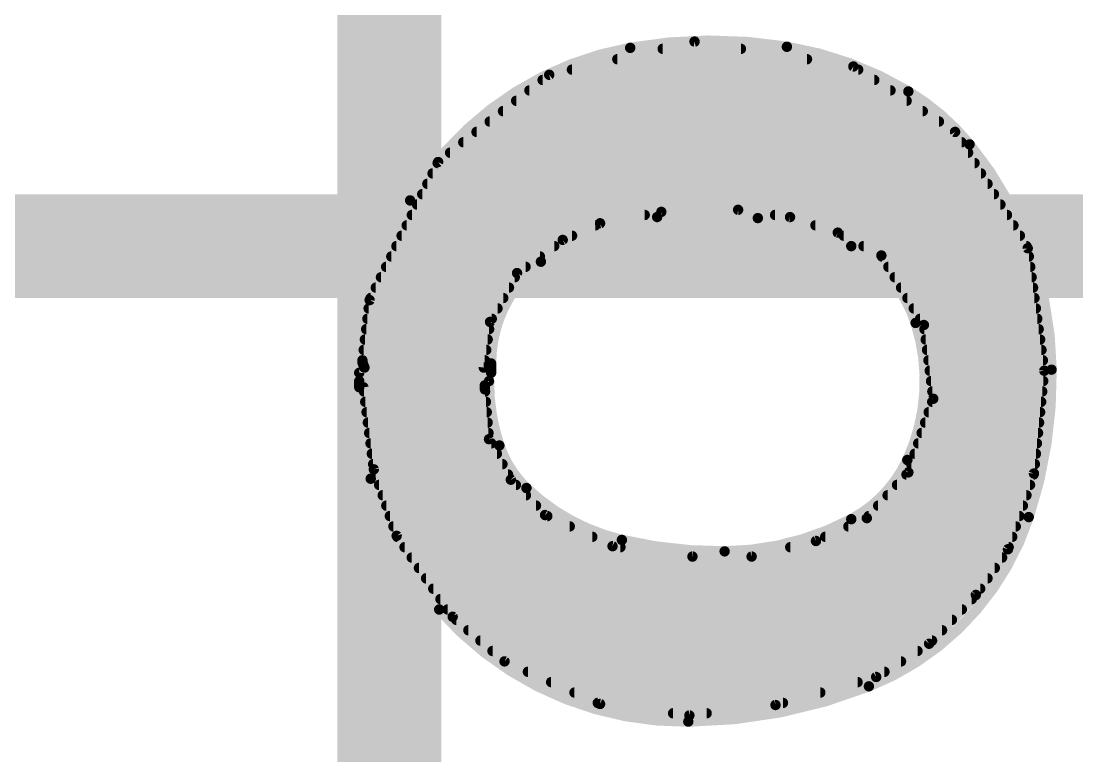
# Model space of a CAD drawing. Extents: x -4.1 to 20.4, y -14 to 28.1.
# Drawn here: x 7.862 to 10.445, y 6.373 to 8.17 of the extents above; entities that cross this region are included whole.
import ezdxf

# ---------------------------------------------------------------- set-up
doc = ezdxf.new("R2010")
doc.units = 0
for name, color, linetype in [('1', 12, 'CONTINUOUS'), ('16', 132, 'CONTINUOUS'), ('22', 40, 'CONTINUOUS')]:
    doc.layers.add(name, color=color, linetype=linetype)

msp = doc.modelspace()

# ---------------------------------------------------------------- linework, layer by layer
at = {"layer": '1', "const_width": 0.254}
msp.add_lwpolyline([(8.763, 11.43), (8.763, 2.413)], dxfattribs=at)
at = {"layer": '16', "const_width": 0.254}
msp.add_lwpolyline([(11.43, 7.62), (7.0968, 7.62)], dxfattribs=at)
at = {"layer": '22'}
for points, const_width in [([(9.3523, 8.1051, 0.2183), (8.8138, 7.7318)], 0.0254), ([(9.7358, 8.1077, 0.0851), (9.3523, 8.1051)], 0.0254), ([(9.3512, 8.1114, 1), (9.3534, 8.0988)], 0.0127), ([(9.3534, 8.0988, 1), (9.3512, 8.1114)], 0.0127), ([(9.4319, 8.109, 1), (9.4319, 8.0963)], 0.0127), ([(9.5108, 8.1267, 1), (9.5088, 8.1141)], 0.0127), ([(9.5112, 8.1142, 1), (9.5084, 8.1266)], 0.0127), ([(9.6232, 8.0963, 1), (9.6232, 8.109)], 0.0127), ([(10.033, 7.9985, 0.0949), (9.7358, 8.1077)], 0.0254), ([(9.7368, 8.114, 1), (9.7348, 8.1014)], 0.0127), ([(9.7348, 8.1014, 1), (9.7368, 8.114)], 0.0127), ([(9.3208, 8.0836, 1), (9.3208, 8.0709)], 0.0127), ([(9.785, 8.0709, 1), (9.785, 8.0836)], 0.0127), ([(9.2097, 8.0581, 1), (9.2097, 8.0455)], 0.0127), ([(9.9018, 8.0647, 1), (9.895, 8.0541)], 0.0127), ([(9.8974, 8.0531, 1), (9.8994, 8.0657)], 0.0127), ([(9.9102, 8.0455, 1), (9.9102, 8.0581)], 0.0127), ([(9.138, 8.0328, 1), (9.138, 8.0201)], 0.0127), ([(9.1528, 8.0453, 1), (9.1556, 8.0329)], 0.0127), ([(9.1581, 8.0341, 1), (9.1503, 8.0441)], 0.0127), ([(9.9497, 8.0201, 1), (9.9497, 8.0328)], 0.0127), ([(9.1057, 8.0074, 1), (9.1057, 7.9947)], 0.0127), ([(9.9893, 7.9947, 1), (9.9893, 8.0074)], 0.0127), ([(10.1829, 7.8689, 0.0859), (10.033, 7.9985)], 0.0254), ([(10.0363, 8.0039, 1), (10.0297, 7.9931)], 0.0127), ([(10.0297, 7.9931, 1), (10.0363, 8.0039)], 0.0127), ([(9.0733, 7.982, 1), (9.0733, 7.9692)], 0.0127), ([(10.0288, 7.9692, 1), (10.0288, 7.982)], 0.0127), ([(9.041, 7.9566, 1), (9.041, 7.9439)], 0.0127), ([(10.0683, 7.9439, 1), (10.0683, 7.9566)], 0.0127), ([(9.0086, 7.9312, 1), (9.0086, 7.9184)], 0.0127), ([(10.1078, 7.9184, 1), (10.1078, 7.9312)], 0.0127), ([(8.9763, 7.9058, 1), (8.9763, 7.893)], 0.0127), ([(10.1527, 7.9028, 1), (10.1419, 7.896)], 0.0127), ([(10.1439, 7.8941, 1), (10.1507, 7.9047)], 0.0127), ([(10.1473, 7.893, 1), (10.1473, 7.9058)], 0.0127), ([(8.9439, 7.8804, 1), (8.9439, 7.8677)], 0.0127), ([(10.1632, 7.8677, 1), (10.1632, 7.8804)], 0.0127), ([(10.3835, 7.3177, 0.1703), (10.1829, 7.8689)], 0.0254), ([(10.1878, 7.8729, 1), (10.178, 7.8649)], 0.0127), ([(8.9116, 7.855, 1), (8.9116, 7.8422)], 0.0127), ([(10.178, 7.8649, 1), (10.1878, 7.8729)], 0.0127), ([(10.1791, 7.8422, 1), (10.1791, 7.855)], 0.0127), ([(8.8812, 7.8296, 1), (8.8812, 7.8168)], 0.0127), ([(8.8785, 7.8307, 1), (8.8863, 7.8207)], 0.0127), ([(8.8881, 7.8229, 1), (8.8767, 7.8285)], 0.0127), ([(10.1949, 7.8168, 1), (10.1949, 7.8296)], 0.0127), ([(8.8686, 7.8042, 1), (8.8686, 7.7915)], 0.0127), ([(10.2108, 7.7915, 1), (10.2108, 7.8042)], 0.0127), ([(8.8559, 7.7788, 1), (8.8559, 7.766)], 0.0127), ([(10.2267, 7.766, 1), (10.2267, 7.7788)], 0.0127), ([(8.8433, 7.7534, 1), (8.8433, 7.7407)], 0.0127), ([(10.2425, 7.7407, 1), (10.2425, 7.7534)], 0.0127), ([(8.8138, 7.7318, 0.1246), (8.6893, 7.3101)], 0.0254), ([(8.8083, 7.735, 1), (8.8193, 7.7286)], 0.0127), ([(8.8193, 7.7286, 1), (8.8083, 7.735)], 0.0127), ([(8.8307, 7.728, 1), (8.8307, 7.7153)], 0.0127), ([(10.2584, 7.7153, 1), (10.2584, 7.728)], 0.0127), ([(8.8181, 7.7026, 1), (8.8181, 7.6898)], 0.0127), ([(9.4183, 7.6911, 0.1478), (9.1338, 7.5819)], 0.0254), ([(9.3877, 7.6898, 1), (9.3877, 7.7026)], 0.0127), ([(9.6647, 7.6886, 0.0416), (9.4183, 7.6911)], 0.0254), ([(9.4178, 7.6974, 1), (9.4188, 7.6848)], 0.0127), ([(9.4188, 7.6848, 1), (9.4178, 7.6974)], 0.0127), ([(9.4283, 7.7101, 1), (9.4287, 7.6975)], 0.0127), ([(9.4297, 7.6976, 1), (9.4273, 7.71)], 0.0127), ([(9.6173, 7.7152, 1), (9.6155, 7.7026)], 0.0127), ([(9.6166, 7.7026, 1), (9.6162, 7.7152)], 0.0127), ([(9.8933, 7.62, 0.0995), (9.6647, 7.6886)], 0.0254), ([(9.6653, 7.6949, 1), (9.6641, 7.6823)], 0.0127), ([(9.6641, 7.6823, 1), (9.6653, 7.6949)], 0.0127), ([(9.707, 7.7026, 1), (9.707, 7.6898)], 0.0127), ([(9.7454, 7.6971, 1), (9.7414, 7.6851)], 0.0127), ([(9.7425, 7.6848, 1), (9.7443, 7.6974)], 0.0127), ([(10.2743, 7.6898, 1), (10.2743, 7.7026)], 0.0127), ([(8.8055, 7.6772, 1), (8.8055, 7.6645)], 0.0127), ([(9.2671, 7.6645, 1), (9.2671, 7.6772)], 0.0127), ([(9.2774, 7.6821, 1), (9.2798, 7.6697)], 0.0127), ([(9.2812, 7.6701, 1), (9.276, 7.6817)], 0.0127), ([(9.8057, 7.6772, 1), (9.8057, 7.6645)], 0.0127), ([(10.2902, 7.6645, 1), (10.2902, 7.6772)], 0.0127), ([(8.7929, 7.6518, 1), (8.7929, 7.6391)], 0.0127), ([(9.1909, 7.6301, 1), (9.1835, 7.6403)], 0.0127), ([(9.2101, 7.6391, 1), (9.2101, 7.6518)], 0.0127), ([(9.8632, 7.6586, 1), (9.8574, 7.6474)], 0.0127), ([(9.8583, 7.647, 1), (9.8623, 7.659)], 0.0127), ([(9.8748, 7.6518, 1), (9.8748, 7.6391)], 0.0127), ([(10.306, 7.6391, 1), (10.306, 7.6518)], 0.0127), ([(8.7803, 7.6264, 1), (8.7803, 7.6136)], 0.0127), ([(9.1663, 7.6136, 1), (9.1663, 7.6264)], 0.0127), ([(9.1846, 7.641, 1), (9.1898, 7.6294)], 0.0127), ([(10.0508, 7.432, 0.1942), (9.8933, 7.62)], 0.0254), ([(9.8963, 7.6256, 1), (9.8903, 7.6144)], 0.0127), ([(9.8903, 7.6144, 1), (9.8963, 7.6256)], 0.0127), ([(9.9233, 7.6264, 1), (9.9233, 7.6136)], 0.0127), ([(10.3314, 7.6158, 1), (10.3188, 7.614)], 0.0127), ([(10.3197, 7.6115, 1), (10.3305, 7.6183)], 0.0127), ([(10.3219, 7.6136, 1), (10.3219, 7.6264)], 0.0127), ([(8.7677, 7.601, 1), (8.7677, 7.5883)], 0.0127), ([(9.1313, 7.5883, 1), (9.1313, 7.601)], 0.0127), ([(9.9724, 7.6004, 1), (9.9616, 7.5938)], 0.0127), ([(9.9685, 7.601, 1), (9.9685, 7.5883)], 0.0127), ([(9.9641, 7.5915, 1), (9.9699, 7.6027)], 0.0127), ([(10.3279, 7.5883, 1), (10.3279, 7.601)], 0.0127), ([(8.7551, 7.5756, 1), (8.7551, 7.5629)], 0.0127), ([(9.1338, 7.5819, 0.2316), (9.0119, 7.333)], 0.0254), ([(9.0963, 7.5629, 1), (9.0963, 7.5756)], 0.0127), ([(9.1299, 7.5869, 1), (9.1377, 7.5769)], 0.0127), ([(9.1377, 7.5769, 1), (9.1299, 7.5869)], 0.0127), ([(9.9841, 7.5756, 1), (9.9841, 7.5629)], 0.0127), ([(10.3313, 7.5629, 1), (10.3313, 7.5756)], 0.0127), ([(8.7425, 7.5502, 1), (8.7425, 7.5374)], 0.0127), ([(9.0717, 7.5591, 1), (9.0791, 7.5489)], 0.0127), ([(9.081, 7.5509, 1), (9.0698, 7.5571)], 0.0127), ([(9.0698, 7.5374, 1), (9.0698, 7.5502)], 0.0127), ([(9.9996, 7.5502, 1), (9.9996, 7.5374)], 0.0127), ([(10.3347, 7.5374, 1), (10.3347, 7.5502)], 0.0127), ([(8.7298, 7.5248, 1), (8.7298, 7.5121)], 0.0127), ([(9.0557, 7.5121, 1), (9.0557, 7.5248)], 0.0127), ([(10.0152, 7.5248, 1), (10.0152, 7.5121)], 0.0127), ([(10.3382, 7.5121, 1), (10.3382, 7.5248)], 0.0127), ([(8.721, 7.4871, 1), (8.7084, 7.4887)], 0.0127), ([(8.709, 7.4907, 1), (8.7204, 7.4851)], 0.0127), ([(8.7172, 7.4994, 1), (8.7172, 7.4867)], 0.0127), ([(9.0417, 7.4867, 1), (9.0417, 7.4994)], 0.0127), ([(10.0307, 7.4994, 1), (10.0307, 7.4867)], 0.0127), ([(10.3416, 7.4867, 1), (10.3416, 7.4994)], 0.0127), ([(8.7123, 7.474, 1), (8.7123, 7.4612)], 0.0127), ([(9.0276, 7.4612, 1), (9.0276, 7.474)], 0.0127), ([(10.0463, 7.474, 1), (10.0463, 7.4612)], 0.0127), ([(10.3451, 7.4612, 1), (10.3451, 7.474)], 0.0127), ([(8.7092, 7.4486, 1), (8.7092, 7.4359)], 0.0127), ([(9.0038, 7.4377, 1), (9.015, 7.4315)], 0.0127), ([(9.0157, 7.4337, 1), (9.0031, 7.4355)], 0.0127), ([(9.0136, 7.4359, 1), (9.0136, 7.4486)], 0.0127), ([(10.0305, 7.0968, 0.1897), (10.0508, 7.432)], 0.0254), ([(10.0568, 7.434, 1), (10.0448, 7.43)], 0.0127), ([(10.0618, 7.4486, 1), (10.0618, 7.4359)], 0.0127), ([(10.3485, 7.4359, 1), (10.3485, 7.4486)], 0.0127), ([(8.7062, 7.4232, 1), (8.7062, 7.4104)], 0.0127), ([(9.007, 7.4104, 1), (9.007, 7.4232)], 0.0127), ([(10.0448, 7.43, 1), (10.0568, 7.434)], 0.0127), ([(10.0774, 7.4278, 1), (10.0648, 7.4262)], 0.0127), ([(10.0657, 7.4237, 1), (10.0765, 7.4303)], 0.0127), ([(10.0724, 7.4232, 1), (10.0724, 7.4104)], 0.0127), ([(10.3519, 7.4104, 1), (10.3519, 7.4232)], 0.0127), ([(8.7031, 7.3978, 1), (8.7031, 7.385)], 0.0127), ([(9.0035, 7.385, 1), (9.0035, 7.3978)], 0.0127), ([(10.0756, 7.3978, 1), (10.0756, 7.385)], 0.0127), ([(10.3554, 7.385, 1), (10.3554, 7.3978)], 0.0127), ([(8.7001, 7.3724, 1), (8.7001, 7.3597)], 0.0127), ([(9, 7.3597, 1), (9, 7.3724)], 0.0127), ([(10.0788, 7.3724, 1), (10.0788, 7.3597)], 0.0127), ([(10.3588, 7.3597, 1), (10.3588, 7.3724)], 0.0127), ([(8.697, 7.347, 1), (8.697, 7.3342)], 0.0127), ([(8.7029, 7.3378, 1), (8.6911, 7.3332)], 0.0127), ([(8.6907, 7.3414, 1), (8.7033, 7.3398)], 0.0127), ([(8.7034, 7.3406, 1), (8.6907, 7.3406)], 0.0127), ([(8.6907, 7.3355, 1), (8.7034, 7.3355)], 0.0127), ([(8.9965, 7.3342, 1), (8.9965, 7.347)], 0.0127), ([(9.0183, 7.333, 1), (9.0056, 7.333)], 0.0127), ([(9.0056, 7.333, 1), (9.0182, 7.333)], 0.0127), ([(10.0821, 7.347, 1), (10.0821, 7.3342)], 0.0127), ([(10.3623, 7.3342, 1), (10.3623, 7.347)], 0.0127), ([(8.6893, 7.3165, 1), (8.6893, 7.3037)], 0.0127), ([(8.683, 7.3103, 1), (8.6956, 7.3099)], 0.0127), ([(8.702, 7.3292, 1), (8.702, 7.3164)], 0.0127), ([(8.6961, 7.3205, 1), (8.7079, 7.3251)], 0.0127), ([(8.9878, 7.3237, 1), (9.0004, 7.3219)], 0.0127), ([(8.9941, 7.3164, 1), (8.9941, 7.3292)], 0.0127), ([(9.0056, 7.3101, 1), (9.0183, 7.3101)], 0.0127), ([(9.0119, 7.3037, 1), (9.0119, 7.3165)], 0.0127), ([(10.0853, 7.3216, 1), (10.0853, 7.3088)], 0.0127), ([(10.3276, 6.9571, 0.083), (10.3835, 7.3177)], 0.0254), ([(10.372, 7.3146, 1), (10.3594, 7.3158)], 0.0127), ([(10.3594, 7.3143, 1), (10.372, 7.3161)], 0.0127), ([(10.3657, 7.3088, 1), (10.3657, 7.3216)], 0.0127), ([(10.3898, 7.3178, 1), (10.3772, 7.3176)], 0.0127), ([(10.3772, 7.3176, 1), (10.3898, 7.3178)], 0.0127), ([(8.6893, 7.2962, 1), (8.6893, 7.2835)], 0.0127), ([(8.6893, 7.2746, 0.0624), (8.7173, 7.051)], 0.0254), ([(8.6957, 7.2898, 1), (8.683, 7.2898)], 0.0127), ([(8.6957, 7.2746, 1), (8.683, 7.2746)], 0.0127), ([(8.7058, 7.2754, 1), (8.6932, 7.2738)], 0.0127), ([(8.6994, 7.2809, 1), (8.6996, 7.2683)], 0.0127), ([(9.003, 7.2796, 1), (8.9904, 7.2796)], 0.0127), ([(8.9968, 7.2733, 1), (8.9966, 7.2859)], 0.0127), ([(9.0068, 7.2898, 0.0828), (9.0322, 7.1323)], 0.0254), ([(9.0131, 7.2898, 1), (9.0005, 7.2898)], 0.0127), ([(9.0068, 7.2835, 1), (9.0068, 7.2962)], 0.0127), ([(10.0885, 7.2962, 1), (10.0885, 7.2835)], 0.0127), ([(10.3631, 7.2835, 1), (10.3631, 7.2962)], 0.0127), ([(8.683, 7.2746, 1), (8.6957, 7.2746)], 0.0127), ([(8.7008, 7.2708, 1), (8.7008, 7.258)], 0.0127), ([(9.003, 7.27, 1), (8.9904, 7.269)], 0.0127), ([(8.9904, 7.2695, 1), (9.003, 7.2695)], 0.0127), ([(8.9971, 7.258, 1), (8.9971, 7.2708)], 0.0127), ([(10.0917, 7.2708, 1), (10.0917, 7.258)], 0.0127), ([(10.3606, 7.258, 1), (10.3606, 7.2708)], 0.0127), ([(8.704, 7.2454, 1), (8.704, 7.2327)], 0.0127), ([(8.9992, 7.2327, 1), (8.9992, 7.2454)], 0.0127), ([(10.0914, 7.2454, 1), (10.0914, 7.2327)], 0.0127), ([(10.0877, 7.2458, 1), (10.1003, 7.2474)], 0.0127), ([(10.1, 7.2446, 1), (10.088, 7.2486)], 0.0127), ([(10.358, 7.2327, 1), (10.358, 7.2454)], 0.0127), ([(8.7072, 7.22, 1), (8.7072, 7.2073)], 0.0127), ([(9.0013, 7.2073, 1), (9.0013, 7.22)], 0.0127), ([(10.0828, 7.22, 1), (10.0828, 7.2073)], 0.0127), ([(10.3554, 7.2073, 1), (10.3554, 7.22)], 0.0127), ([(8.7104, 7.1946, 1), (8.7104, 7.1818)], 0.0127), ([(9.0034, 7.1818, 1), (9.0034, 7.1946)], 0.0127), ([(10.0742, 7.1946, 1), (10.0742, 7.1818)], 0.0127), ([(10.3529, 7.1818, 1), (10.3529, 7.1946)], 0.0127), ([(8.7136, 7.1692, 1), (8.7136, 7.1565)], 0.0127), ([(9.0124, 7.1506, 1), (9.0012, 7.1446)], 0.0127), ([(9.0055, 7.1565, 1), (9.0055, 7.1692)], 0.0127), ([(10.0656, 7.1692, 1), (10.0656, 7.1565)], 0.0127), ([(10.3503, 7.1565, 1), (10.3503, 7.1692)], 0.0127), ([(8.7169, 7.1438, 1), (8.7169, 7.1311)], 0.0127), ([(9.0005, 7.1471, 1), (9.0131, 7.1481)], 0.0127), ([(9.0123, 7.1311, 1), (9.0123, 7.1438)], 0.0127), ([(9.0322, 7.1323, 0.1209), (9.0983, 7.0282)], 0.0254), ([(9.0382, 7.1343, 1), (9.0262, 7.1303)], 0.0127), ([(9.0262, 7.1303, 1), (9.0382, 7.1343)], 0.0127), ([(10.0571, 7.1438, 1), (10.0571, 7.1311)], 0.0127), ([(10.3477, 7.1311, 1), (10.3477, 7.1438)], 0.0127), ([(8.7201, 7.1184, 1), (8.7201, 7.1056)], 0.0127), ([(9.026, 7.1056, 1), (9.026, 7.1184)], 0.0127), ([(9.8933, 6.952, 0.1633), (10.0305, 7.0968)], 0.0254), ([(10.0247, 7.0995, 1), (10.0363, 7.0941)], 0.0127), ([(10.0363, 7.0941, 1), (10.0247, 7.0995)], 0.0127), ([(10.0485, 7.1184, 1), (10.0485, 7.1056)], 0.0127), ([(10.3452, 7.1056, 1), (10.3452, 7.1184)], 0.0127), ([(8.7233, 7.093, 1), (8.7233, 7.0803)], 0.0127), ([(8.7309, 7.076, 1), (8.7189, 7.0718)], 0.0127), ([(8.7186, 7.0731, 1), (8.7312, 7.0747)], 0.0127), ([(9.0397, 7.0803, 1), (9.0397, 7.093)], 0.0127), ([(10.0399, 7.093, 1), (10.0399, 7.0803)], 0.0127), ([(10.3426, 7.0803, 1), (10.3426, 7.093)], 0.0127), ([(8.7235, 7.0526, 1), (8.7111, 7.0494)], 0.0127), ([(8.7173, 7.051, 0.1172), (8.8849, 6.731)], 0.0254), ([(8.7111, 7.0494, 1), (8.7235, 7.0526)], 0.0127), ([(8.7293, 7.0676, 1), (8.7293, 7.0549)], 0.0127), ([(9.0534, 7.0549, 1), (9.0534, 7.0676)], 0.0127), ([(9.0648, 7.0529, 1), (9.0556, 7.0441)], 0.0127), ([(9.0546, 7.0455, 1), (9.0658, 7.0515)], 0.0127), ([(10.0284, 7.0676, 1), (10.0284, 7.0549)], 0.0127), ([(10.027, 7.0683, 1), (10.039, 7.0643)], 0.0127), ([(10.0377, 7.062, 1), (10.0283, 7.0706)], 0.0127), ([(10.334, 7.0643, 1), (10.3466, 7.0631)], 0.0127), ([(10.3463, 7.0616, 1), (10.3343, 7.0658)], 0.0127), ([(10.3394, 7.0549, 1), (10.3394, 7.0676)], 0.0127), ([(8.738, 7.0422, 1), (8.738, 7.0294)], 0.0127), ([(9.0725, 7.0294, 1), (9.0725, 7.0422)], 0.0127), ([(9.0983, 7.0282, 0.1342), (9.332, 6.9012)], 0.0254), ([(9.1027, 7.0328, 1), (9.0939, 7.0236)], 0.0127), ([(9.0939, 7.0236, 1), (9.1027, 7.0328)], 0.0127), ([(10.0053, 7.0422, 1), (10.0053, 7.0294)], 0.0127), ([(10.3307, 7.0294, 1), (10.3307, 7.0422)], 0.0127), ([(8.7467, 7.0168, 1), (8.7467, 7.0041)], 0.0127), ([(9.0972, 7.0041, 1), (9.0972, 7.0168)], 0.0127), ([(9.9822, 7.0168, 1), (9.9822, 7.0041)], 0.0127), ([(10.322, 7.0041, 1), (10.322, 7.0168)], 0.0127), ([(8.7555, 6.9914, 1), (8.7555, 6.9787)], 0.0127), ([(9.1218, 6.9787, 1), (9.1218, 6.9914)], 0.0127), ([(9.9591, 6.9914, 1), (9.9591, 6.9787)], 0.0127), ([(10.3133, 6.9787, 1), (10.3133, 6.9914)], 0.0127), ([(8.7642, 6.966, 1), (8.7642, 6.9532)], 0.0127), ([(9.1467, 6.9679, 1), (9.1413, 6.9563)], 0.0127), ([(9.1394, 6.9577, 1), (9.1486, 6.9665)], 0.0127), ([(9.1494, 6.9532, 1), (9.1494, 6.966)], 0.0127), ([(9.5834, 6.8732, 0.1204), (9.8933, 6.952)], 0.0254), ([(9.8903, 6.9576, 1), (9.8963, 6.9464)], 0.0127), ([(9.8963, 6.9464, 1), (9.8903, 6.9576)], 0.0127), ([(9.9267, 6.9588, 1), (9.9361, 6.9502)], 0.0127), ([(9.934, 6.9487, 1), (9.9288, 6.9603)], 0.0127), ([(9.936, 6.966, 1), (9.936, 6.9532)], 0.0127), ([(9.9365, 6.543, 0.2224), (10.3276, 6.9571)], 0.0254), ([(10.3046, 6.9532, 1), (10.3046, 6.966)], 0.0127), ([(10.3216, 6.9591, 1), (10.3336, 6.9551)], 0.0127), ([(10.3336, 6.9551, 1), (10.3216, 6.9591)], 0.0127), ([(8.7729, 6.9406, 1), (8.7729, 6.9279)], 0.0127), ([(9.2044, 6.9279, 1), (9.2044, 6.9406)], 0.0127), ([(9.8862, 6.9406, 1), (9.8862, 6.9279)], 0.0127), ([(10.2959, 6.9279, 1), (10.2959, 6.9406)], 0.0127), ([(8.786, 6.9149, 1), (8.7756, 6.9077)], 0.0127), ([(8.7748, 6.9092, 1), (8.7868, 6.9134)], 0.0127), ([(8.7825, 6.9152, 1), (8.7825, 6.9024)], 0.0127), ([(9.2595, 6.9024, 1), (9.2595, 6.9152)], 0.0127), ([(9.3099, 6.8922, 1), (9.3083, 6.8796)], 0.0127), ([(9.332, 6.9012, 0.0602), (9.5834, 6.8732)], 0.0254), ([(9.3335, 6.9074, 1), (9.3305, 6.895)], 0.0127), ([(9.3305, 6.895, 1), (9.3335, 6.9074)], 0.0127), ([(9.8043, 6.9044, 1), (9.8095, 6.8928)], 0.0127), ([(9.8084, 6.8924, 1), (9.8054, 6.9048)], 0.0127), ([(9.8296, 6.9152, 1), (9.8296, 6.9024)], 0.0127), ([(10.2872, 6.9024, 1), (10.2872, 6.9152)], 0.0127), ([(8.8001, 6.8898, 1), (8.8001, 6.877)], 0.0127), ([(9.3064, 6.8801, 1), (9.3118, 6.8917)], 0.0127), ([(9.3284, 6.877, 1), (9.3284, 6.8898)], 0.0127), ([(9.5047, 6.8669, 1), (9.5047, 6.8541)], 0.0127), ([(9.5039, 6.8542, 1), (9.5055, 6.8668)], 0.0127), ([(9.5833, 6.8795, 1), (9.5835, 6.8669)], 0.0127), ([(9.5835, 6.8669, 1), (9.5833, 6.8795)], 0.0127), ([(9.648, 6.8667, 1), (9.651, 6.8543)], 0.0127), ([(9.6495, 6.8541, 1), (9.6495, 6.8669)], 0.0127), ([(9.7441, 6.8898, 1), (9.7441, 6.877)], 0.0127), ([(10.2708, 6.8804, 1), (10.2828, 6.8762)], 0.0127), ([(10.282, 6.8746, 1), (10.2716, 6.882)], 0.0127), ([(10.2785, 6.877, 1), (10.2785, 6.8898)], 0.0127), ([(8.8177, 6.8644, 1), (8.8177, 6.8517)], 0.0127), ([(10.2625, 6.8517, 1), (10.2625, 6.8644)], 0.0127), ([(8.8353, 6.839, 1), (8.8353, 6.8262)], 0.0127), ([(10.2446, 6.8262, 1), (10.2446, 6.839)], 0.0127), ([(8.8528, 6.8136, 1), (8.8528, 6.8008)], 0.0127), ([(10.2267, 6.8008, 1), (10.2267, 6.8136)], 0.0127), ([(8.8704, 6.7882, 1), (8.8704, 6.7755)], 0.0127), ([(8.888, 6.7628, 1), (8.888, 6.75)], 0.0127), ([(10.1883, 6.75, 1), (10.1883, 6.7628)], 0.0127), ([(10.1929, 6.7703, 1), (10.2033, 6.7629)], 0.0127), ([(10.2027, 6.7622, 1), (10.1935, 6.771)], 0.0127), ([(10.2088, 6.7755, 1), (10.2088, 6.7882)], 0.0127), ([(8.8849, 6.731, 0.2195), (9.4945, 6.4567)], 0.0254), ([(8.8897, 6.7352, 1), (8.8801, 6.7268)], 0.0127), ([(8.9056, 6.7374, 1), (8.9056, 6.7247)], 0.0127), ([(10.164, 6.7247, 1), (10.164, 6.7374)], 0.0127), ([(8.8801, 6.7268, 1), (8.8897, 6.7352)], 0.0127), ([(8.922, 6.718, 1), (8.9138, 6.7084)], 0.0127), ([(8.9127, 6.7096, 1), (8.9231, 6.7168)], 0.0127), ([(8.9267, 6.712, 1), (8.9267, 6.6993)], 0.0127), ([(10.1397, 6.6993, 1), (10.1397, 6.712)], 0.0127), ([(8.9563, 6.6866, 1), (8.9563, 6.6738)], 0.0127), ([(10.1154, 6.6738, 1), (10.1154, 6.6866)], 0.0127), ([(8.9858, 6.6612, 1), (8.9858, 6.6485)], 0.0127), ([(10.0911, 6.6485, 1), (10.0911, 6.6612)], 0.0127), ([(9.0154, 6.6358, 1), (9.0154, 6.6231)], 0.0127), ([(10.0554, 6.6231, 1), (10.0554, 6.6358)], 0.0127), ([(10.0792, 6.6516, 1), (10.0884, 6.6428)], 0.0127), ([(10.0872, 6.6418, 1), (10.0804, 6.6526)], 0.0127), ([(9.0449, 6.6104, 1), (9.0449, 6.5976)], 0.0127), ([(9.0475, 6.6098, 1), (9.0423, 6.5982)], 0.0127), ([(9.0408, 6.5992, 1), (9.049, 6.6088)], 0.0127), ([(10.015, 6.5976, 1), (10.015, 6.6104)], 0.0127), ([(9.1019, 6.585, 1), (9.1019, 6.5723)], 0.0127), ([(9.9745, 6.5723, 1), (9.9745, 6.585)], 0.0127), ([(9.1589, 6.5596, 1), (9.1589, 6.5469)], 0.0127), ([(9.9087, 6.5469, 1), (9.9087, 6.5596)], 0.0127), ([(9.9509, 6.5713, 1), (9.9577, 6.5605)], 0.0127), ([(9.956, 6.5598, 1), (9.9526, 6.572)], 0.0127), ([(9.216, 6.5342, 1), (9.216, 6.5214)], 0.0127), ([(9.4945, 6.4567, 0.092), (9.9365, 6.543)], 0.0254), ([(9.8175, 6.5214, 1), (9.8175, 6.5342)], 0.0127), ([(9.9342, 6.5489, 1), (9.9388, 6.5371)], 0.0127), ([(9.9388, 6.5371, 1), (9.9342, 6.5489)], 0.0127), ([(9.273, 6.5088, 1), (9.273, 6.4961)], 0.0127), ([(9.2794, 6.5062, 1), (9.2778, 6.4936)], 0.0127), ([(9.276, 6.4941, 1), (9.2812, 6.5057)], 0.0127), ([(9.7262, 6.4961, 1), (9.7262, 6.5088)], 0.0127), ([(9.4573, 6.4834, 1), (9.4573, 6.4707)], 0.0127), ([(9.5394, 6.4707, 1), (9.5394, 6.4834)], 0.0127), ([(9.7062, 6.5034, 1), (9.7096, 6.4912)], 0.0127), ([(9.7087, 6.491, 1), (9.7071, 6.5036)], 0.0127), ([(9.4944, 6.463, 1), (9.4946, 6.4504)], 0.0127), ([(9.4963, 6.4782, 1), (9.4979, 6.4656)], 0.0127), ([(9.4946, 6.4504, 1), (9.4944, 6.463)], 0.0127), ([(9.4963, 6.4656, 1), (9.4979, 6.4782)], 0.0127)]:
    msp.add_lwpolyline(points, format="xyb", dxfattribs=dict(at, const_width=const_width))
at = {"layer": '22', "const_width": 0.0254}
for points in [[(9.5098, 8.1204), (9.1542, 8.0391)], [(9.4319, 8.1026), (9.6232, 8.1026)], [(9.8984, 8.0594), (9.5098, 8.1204)], [(9.3208, 8.0772), (9.785, 8.0772)], [(9.2097, 8.0518), (9.9102, 8.0518)], [(10.1473, 7.8994), (9.8984, 8.0594)], [(9.1542, 8.0391), (8.8824, 7.8257)], [(9.138, 8.0264), (9.9497, 8.0264)], [(9.1057, 8.001), (9.9893, 8.001)], [(9.0733, 7.9756), (10.0288, 7.9756)], [(9.041, 7.9502), (10.0683, 7.9502)], [(9.0086, 7.9248), (10.1078, 7.9248)], [(8.9763, 7.8994), (10.1473, 7.8994)], [(10.3251, 7.6149), (10.1473, 7.8994)], [(8.9439, 7.874), (10.1632, 7.874)], [(8.9116, 7.8486), (10.1791, 7.8486)], [(8.8824, 7.8257), (8.7147, 7.4879)], [(8.8812, 7.8232), (10.1949, 7.8232)], [(8.8686, 7.7978), (10.2108, 7.7978)], [(8.8559, 7.7724), (10.2267, 7.7724)], [(8.8433, 7.747), (10.2425, 7.747)], [(8.8307, 7.7216), (10.2584, 7.7216)], [(8.8181, 7.6962), (9.3877, 7.6962)], [(9.2786, 7.6759), (9.4285, 7.7038)], [(9.4285, 7.7038), (9.6164, 7.7089)], [(9.6164, 7.7089), (9.7434, 7.6911)], [(9.707, 7.6962), (10.2743, 7.6962)], [(9.7434, 7.6911), (9.8603, 7.653)], [(8.8055, 7.6708), (9.2671, 7.6708)], [(9.1872, 7.6352), (9.2786, 7.6759)], [(9.8057, 7.6708), (10.2902, 7.6708)], [(8.7929, 7.6454), (9.2101, 7.6454)], [(9.0754, 7.554), (9.1872, 7.6352)], [(9.8603, 7.653), (9.967, 7.5971)], [(9.8748, 7.6454), (10.306, 7.6454)], [(8.7803, 7.62), (9.1663, 7.62)], [(9.9233, 7.62), (10.3219, 7.62)], [(10.3657, 7.3152), (10.3251, 7.6149)], [(8.7677, 7.5946), (9.1313, 7.5946)], [(9.967, 7.5971), (10.0711, 7.427)], [(9.9685, 7.5946), (10.3279, 7.5946)], [(8.7551, 7.5692), (9.0963, 7.5692)], [(9.9841, 7.5692), (10.3313, 7.5692)], [(8.7425, 7.5438), (9.0698, 7.5438)], [(9.0094, 7.4346), (9.0754, 7.554)], [(9.9996, 7.5438), (10.3347, 7.5438)], [(8.7298, 7.5184), (9.0557, 7.5184)], [(10.0152, 7.5184), (10.3382, 7.5184)], [(8.7147, 7.4879), (8.697, 7.3406)], [(8.7172, 7.493), (9.0417, 7.493)], [(10.0307, 7.493), (10.3416, 7.493)], [(8.7123, 7.4676), (9.0276, 7.4676)], [(10.0463, 7.4676), (10.3451, 7.4676)], [(8.7092, 7.4422), (9.0136, 7.4422)], [(8.9941, 7.3228), (9.0094, 7.4346)], [(10.0618, 7.4422), (10.3485, 7.4422)], [(8.7062, 7.4168), (9.007, 7.4168)], [(10.0711, 7.427), (10.094, 7.2466)], [(10.0724, 7.4168), (10.3519, 7.4168)], [(8.7031, 7.3914), (9.0035, 7.3914)], [(10.0756, 7.3914), (10.3554, 7.3914)], [(8.7001, 7.366), (9, 7.366)], [(10.0788, 7.366), (10.3588, 7.366)], [(8.697, 7.3406), (8.697, 7.3355)], [(8.697, 7.3406), (8.9965, 7.3406)], [(8.697, 7.3355), (8.702, 7.3228)], [(9.0119, 7.3101), (9.0119, 7.333)], [(10.0821, 7.3406), (10.3623, 7.3406)], [(8.6893, 7.3101), (9.0119, 7.3101)], [(8.702, 7.3228), (8.9941, 7.3228)], [(10.0853, 7.3152), (10.3657, 7.3152)], [(10.3403, 7.0637), (10.3657, 7.3152)], [(9.0068, 7.2898), (8.6893, 7.2898)], [(8.6893, 7.2898), (8.6893, 7.2746)], [(8.9967, 7.2796), (8.6995, 7.2746)], [(8.6995, 7.2746), (8.7249, 7.0739)], [(8.9967, 7.2695), (8.9967, 7.2796)], [(10.0885, 7.2898), (10.3631, 7.2898)], [(8.7008, 7.2644), (8.9971, 7.2644)], [(9.0068, 7.1476), (8.9967, 7.2695)], [(10.0917, 7.2644), (10.3606, 7.2644)], [(8.704, 7.239), (8.9992, 7.239)], [(10.094, 7.2466), (10.033, 7.0663)], [(10.0914, 7.239), (10.358, 7.239)], [(8.7072, 7.2136), (9.0013, 7.2136)], [(10.0828, 7.2136), (10.3554, 7.2136)], [(8.7104, 7.1882), (9.0034, 7.1882)], [(10.0742, 7.1882), (10.3529, 7.1882)], [(8.7136, 7.1628), (9.0055, 7.1628)], [(9.0602, 7.0485), (9.0068, 7.1476)], [(10.0656, 7.1628), (10.3503, 7.1628)], [(8.7169, 7.1374), (9.0123, 7.1374)], [(10.0571, 7.1374), (10.3477, 7.1374)], [(8.7201, 7.112), (9.026, 7.112)], [(10.0485, 7.112), (10.3452, 7.112)], [(8.7233, 7.0866), (9.0397, 7.0866)], [(8.7249, 7.0739), (8.7808, 6.9113)], [(10.0399, 7.0866), (10.3426, 7.0866)], [(8.7293, 7.0612), (9.0534, 7.0612)], [(9.144, 6.9621), (9.0602, 7.0485)], [(10.033, 7.0663), (9.9314, 6.9545)], [(10.0284, 7.0612), (10.3394, 7.0612)], [(10.2768, 6.8783), (10.3403, 7.0637)], [(8.738, 7.0358), (9.0725, 7.0358)], [(10.0053, 7.0358), (10.3307, 7.0358)], [(8.7467, 7.0104), (9.0972, 7.0104)], [(9.9822, 7.0104), (10.322, 7.0104)], [(8.7555, 6.985), (9.1218, 6.985)], [(9.9591, 6.985), (10.3133, 6.985)], [(8.7642, 6.9596), (9.1494, 6.9596)], [(9.3091, 6.8859), (9.144, 6.9621)], [(9.9314, 6.9545), (9.8069, 6.8986)], [(9.936, 6.9596), (10.3046, 6.9596)], [(8.7729, 6.9342), (9.2044, 6.9342)], [(9.8862, 6.9342), (10.2959, 6.9342)], [(8.7808, 6.9113), (8.9179, 6.7132)], [(8.7825, 6.9088), (9.2595, 6.9088)], [(9.5047, 6.8605), (9.3091, 6.8859)], [(9.8069, 6.8986), (9.6495, 6.8605)], [(9.8296, 6.9088), (10.2872, 6.9088)], [(8.8001, 6.8834), (9.3284, 6.8834)], [(9.6495, 6.8605), (9.5047, 6.8605)], [(9.7441, 6.8834), (10.2785, 6.8834)], [(10.1981, 6.7666), (10.2768, 6.8783)], [(8.8177, 6.858), (10.2625, 6.858)], [(8.8353, 6.8326), (10.2446, 6.8326)], [(8.8528, 6.8072), (10.2267, 6.8072)], [(8.8704, 6.7818), (10.2088, 6.7818)], [(8.888, 6.7564), (10.1883, 6.7564)], [(10.0838, 6.6472), (10.1981, 6.7666)], [(8.9056, 6.731), (10.164, 6.731)], [(8.9179, 6.7132), (9.0449, 6.604)], [(8.9267, 6.7056), (10.1397, 6.7056)], [(8.9563, 6.6802), (10.1154, 6.6802)], [(8.9858, 6.6548), (10.0911, 6.6548)], [(9.0154, 6.6294), (10.0554, 6.6294)], [(9.9543, 6.5659), (10.0838, 6.6472)], [(9.0449, 6.604), (9.2786, 6.4999)], [(9.0449, 6.604), (10.015, 6.604)], [(9.1019, 6.5786), (9.9745, 6.5786)], [(9.1589, 6.5532), (9.9087, 6.5532)], [(9.7079, 6.4973), (9.9543, 6.5659)], [(9.216, 6.5278), (9.8175, 6.5278)], [(9.273, 6.5024), (9.7262, 6.5024)], [(9.2786, 6.4999), (9.4971, 6.4719)], [(9.4573, 6.477), (9.5394, 6.477)], [(9.4971, 6.4719), (9.7079, 6.4973)]]:
    msp.add_lwpolyline(points, dxfattribs=at)

doc.saveas('drawing.dxf')
